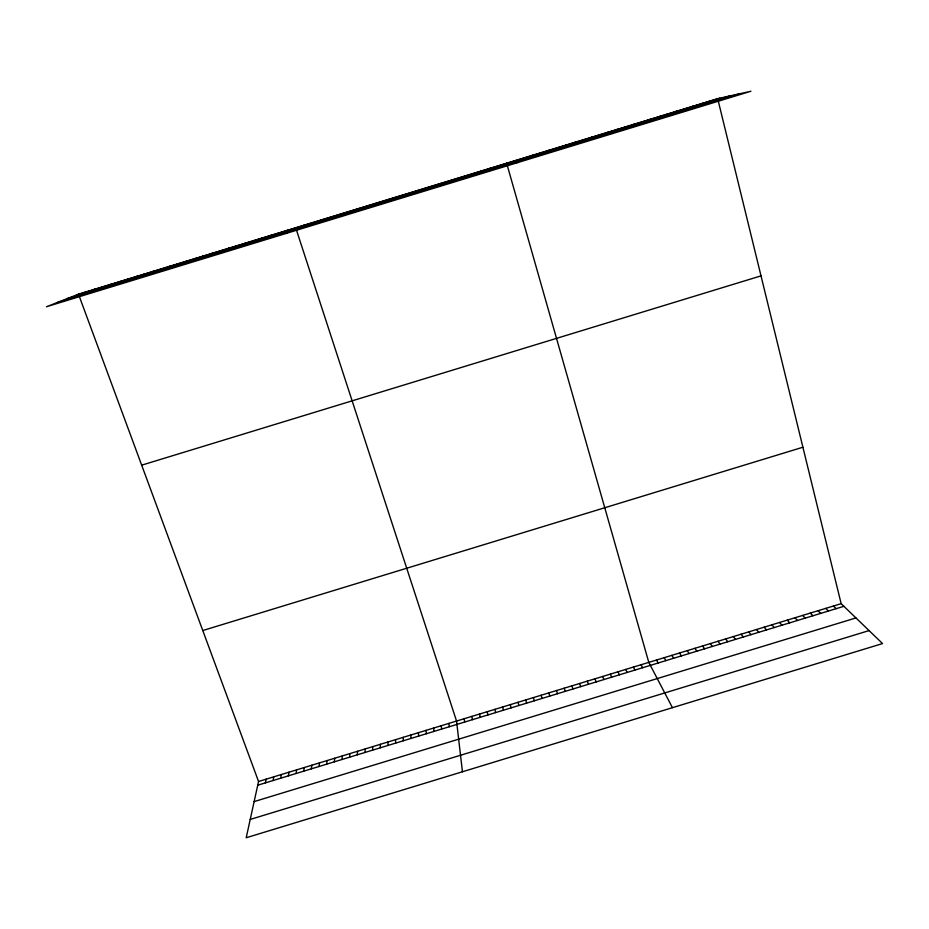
<?xml version="1.0" encoding="UTF-8"?>
<svg xmlns="http://www.w3.org/2000/svg" width="929" height="929" viewBox="0 0 929 929"><rect width="100%" height="100%" fill="white"/><g stroke="black" fill="none" stroke-linecap="round" stroke-linejoin="round"><path stroke-width="1.39" d="M387.974 745.453L387.997 741.981M380.309 747.799L380.379 744.315M372.645 750.133L372.761 746.637M364.981 752.478L365.155 748.96M357.328 754.812L357.537 751.282M349.664 757.147L349.919 753.605M342 759.492L342.313 755.927M334.347 761.826L334.695 758.25M326.683 764.161L327.078 760.584M319.019 766.506L319.46 762.906M311.366 768.84L311.854 765.229M303.702 771.175L304.236 767.551M296.037 773.52L296.618 769.874M288.385 775.854L289.012 772.196M280.721 778.188L281.394 774.519M273.056 780.534L273.788 776.841M265.404 782.868L266.17 779.164M78.5 294.203L717.687 98.671L750.922 91.251L46.45 306.756L78.5 294.203L258.552 781.486L246.208 837.749L882.55 643.565L841.151 603.676L718.303 101.156M303.551 225.538L304.143 225.178M285.83 233.527L295.712 227.768M286.655 230.717L287.351 230.322M278.235 233.284L279.002 232.877M269.828 235.861L270.641 235.432M261.421 238.428L262.292 237.987M253.002 241.006L253.931 240.541M244.594 243.584L245.57 243.096M236.187 246.15L237.22 245.651M227.768 248.728L228.859 248.206M219.36 251.294L220.51 250.772M210.953 253.872L212.16 253.327M202.545 256.439L203.799 255.881M194.126 259.017L195.45 258.436M185.719 261.583L187.089 260.991M177.311 264.161L178.74 263.546M168.904 266.739L170.379 266.1M160.496 269.305L162.029 268.655M152.077 271.883L153.68 271.21M143.67 274.45L145.319 273.765M135.262 277.028L136.969 276.319M126.855 279.594L128.62 278.874M118.447 282.172L120.271 281.429M110.04 284.738L111.91 283.984M101.633 287.316L103.56 286.538M93.225 289.883L95.211 289.093M84.818 292.461L86.861 291.648M76.41 295.027L719.87 98.184M67.109 298.662L729.497 96.035M56.948 302.645L740.041 93.678M141.672 465.174L761.014 275.867M202.777 630.536L802.9 447.232M258.552 781.486L841.151 603.676M257.739 785.202L843.88 606.312M254.14 801.599L855.946 617.936M250.226 819.436L869.079 630.594M709.245 101.261L711.37 100.785M700.803 103.839L702.87 103.386M692.36 106.429L694.369 105.987M683.918 109.007L685.869 108.588M675.476 111.585L677.369 111.19M667.034 114.174L668.868 113.791M658.591 116.752L660.368 116.392M650.149 119.342L651.868 118.993M641.707 121.92L643.367 121.594M633.264 124.509L634.867 124.196M624.822 127.087L626.367 126.785M616.38 129.665L617.866 129.386M607.938 132.255L609.378 131.988M599.495 134.833L600.877 134.589M591.053 137.411L592.377 137.19M582.611 140L583.876 139.791M574.168 142.578L575.376 142.392M565.726 145.168L566.887 144.982M557.284 147.746L558.387 147.583M548.842 150.324L549.887 150.184M540.399 152.913L541.398 152.786M531.969 155.491L532.898 155.387M523.526 158.069L524.397 157.988M515.084 160.659L515.909 160.578M518.301 162.412L506.642 163.237L648.802 662.389L672.445 707.689M498.199 165.815L498.908 165.78M489.769 168.404L490.419 168.381M481.327 170.982L481.919 170.982M833.452 606.022L836.146 608.669M825.765 608.379L828.401 611.038M818.066 610.725L820.655 613.395M810.367 613.07L812.91 615.764M802.679 615.416L805.176 618.122M794.98 617.773L797.43 620.491M787.281 620.119L789.685 622.848M779.594 622.465L781.951 625.217M771.894 624.811L774.205 627.574M764.195 627.168L766.46 629.943M756.508 629.514L758.726 632.301M748.809 631.859L750.98 634.67M741.121 634.205L743.235 637.027M733.422 636.551L735.501 639.384M725.723 638.908L727.755 641.753M718.036 641.254L720.021 644.111M710.337 643.6L712.276 646.479M702.649 645.945L704.542 648.837M694.95 648.303L696.796 651.206M687.263 650.648L689.063 653.563M679.575 652.994L681.317 655.92M671.876 655.34L673.583 658.289M664.189 657.686L665.838 660.647M656.489 660.031L658.104 663.016M641.103 664.734L642.624 667.742M633.415 667.08L634.879 670.099M625.728 669.426L627.145 672.457M618.029 671.772L619.411 674.826M610.341 674.117L611.665 677.183M602.654 676.475L603.931 679.54M594.955 678.82L596.186 681.909M587.267 681.166L588.452 684.267M579.58 683.512L580.718 686.636M571.881 685.857L572.972 688.993M564.193 688.203L565.238 691.35M296.502 230.183L456.545 721.067L462.445 771.767M556.506 690.549L557.505 693.719M548.818 692.906L549.771 696.076M541.119 695.252L542.025 698.434M533.432 697.598L534.291 700.803M525.744 699.943L526.557 703.16M518.057 702.289L518.823 705.517M510.369 704.635L511.078 707.886M502.67 706.981L503.344 710.244M494.983 709.326L495.61 712.601M487.295 711.672L487.876 714.97M479.608 714.029L480.142 717.327M471.92 716.375L472.408 719.685M464.233 718.721L464.663 722.054M448.928 723.389L449.264 726.745M441.31 725.712L441.612 729.091M433.692 728.034L433.948 731.425M426.074 730.368L426.283 733.771M418.456 732.691L418.619 736.105M410.839 735.013L410.955 738.439M403.232 737.336L403.291 740.785M395.615 739.658L395.626 743.119"/></g></svg>
